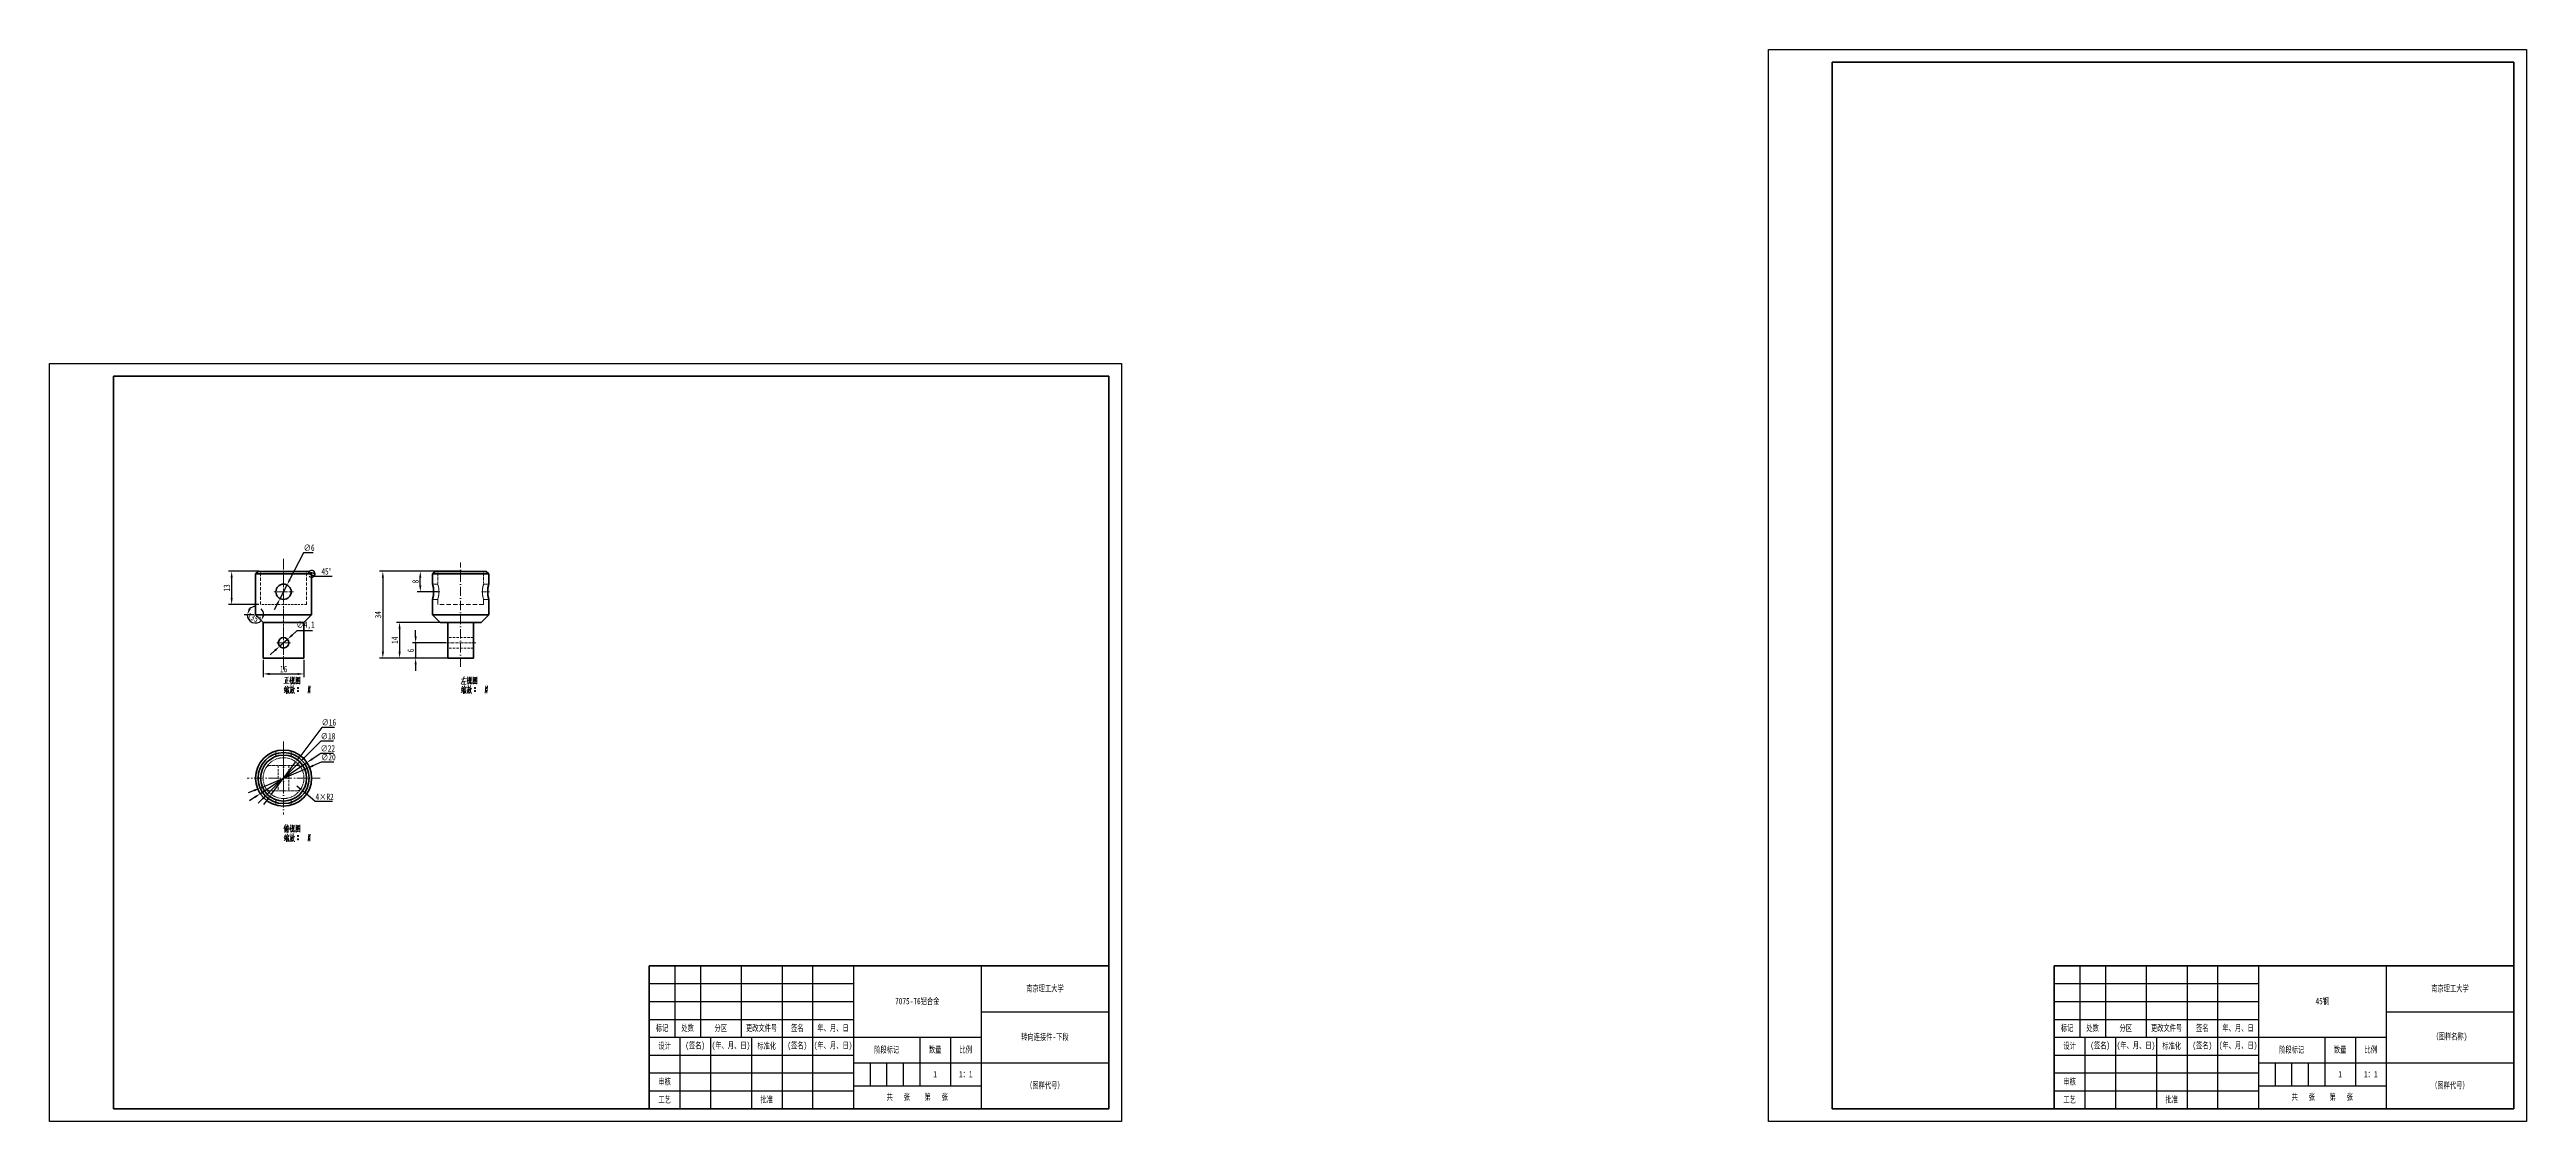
# Model space of a CAD drawing. Header units: millimetres. Extents: x 1050 to 2021, y 766 to 1186.
import ezdxf

# ---------------------------------------------------------------- set-up
doc = ezdxf.new("R2010")
doc.units = ezdxf.units.MM
doc.header["$LTSCALE"] = 0.3
for name, pattern in [('CENTER', [50.8, 31.75, -6.35, 6.35, -6.35]), ('DASHDOT', [18.5, 12, -3, 0.5, -3]), ('DASHED', [19.05, 12.7, -6.35])]:
    doc.linetypes.add(name, pattern=pattern)
for name, color, linetype, lineweight in [('尺寸线', 3, 'Continuous', 25), ('粗实线', 7, 'Continuous', 50), ('细实线', 7, 'Continuous', 25), ('细文本', 7, 'Continuous', 25), ('细点画线', 1, 'CENTER', 25), ('虚线', 2, 'DASHED', 25)]:
    doc.layers.add(name, color=color, linetype=linetype, lineweight=lineweight)
doc.styles.add('NUT Standard', font='simfang.ttf', dxfattribs={"width": 0.7, "height": 2.5})
doc.dimstyles.new('NUT Standard', dxfattribs={"dimtxt": 2.5, "dimasz": 2.5, "dimexe": 1.25, "dimexo": 0.625, "dimtad": 1, "dimtoh": 1, "dimtxsty": 'NUT Standard', "dimcen": 2.5, "dimadec": 0, "dimazin": 0, "dimtfac": 1, "dimtmove": 0, "dimatfit": 3, "dimfxl": 1, "dimarcsym": 0})

# ---------------------------------------------------------------- blocks, each defined once
blk = doc.blocks.new('*D6')
at = {"layer": 'Defpoints', "color": 0, "transparency": 16777216}
for p in [(1150.89, 906.24), (1132.58, 894.05)]:
    blk.add_point(p, dxfattribs=at)
at = {"layer": '尺寸线', "color": 0, "lineweight": -2, "transparency": 16777216}
for p, q in [((1132.58, 894.05), (1150.89, 906.24)), ((1156.29, 909.84), (1152.97, 907.63)), ((1161.24, 909.84), (1156.29, 909.84)), ((1130.5, 892.66), (1128.42, 891.28))]:
    blk.add_line(p, q, dxfattribs=at)
at = {"layer": '尺寸线', "color": 0, "transparency": 16777216}
for points in [[(1152.74, 907.97), (1153.2, 907.28), (1150.89, 906.24)], [(1130.27, 893.01), (1130.73, 892.31), (1132.58, 894.05)]]:
    blk.add_solid(points, dxfattribs=at)
at = {"layer": '尺寸线', "color": 0, "transparency": 16777216, "insert": (1159.08, 911.8), "char_height": 2.5, "attachment_point": 5, "style": 'NUT Standard'}
blk.add_mtext('∅22', dxfattribs=at)
blk = doc.blocks.new('*D7')
at = {"layer": 'Defpoints', "color": 0, "transparency": 16777216}
for p in [(1150.95, 904.03), (1132.52, 896.26)]:
    blk.add_point(p, dxfattribs=at)
at = {"layer": '尺寸线', "color": 0, "lineweight": -2, "transparency": 16777216}
for p, q in [((1132.52, 896.26), (1150.95, 904.03)), ((1156.5, 906.36), (1153.25, 905)), ((1161.48, 906.36), (1156.5, 906.36)), ((1130.21, 895.29), (1127.91, 894.32))]:
    blk.add_line(p, q, dxfattribs=at)
at = {"layer": '尺寸线', "color": 0, "transparency": 16777216}
for points in [[(1153.09, 905.38), (1153.42, 904.61), (1150.95, 904.03)], [(1130.05, 895.68), (1130.38, 894.91), (1132.52, 896.26)]]:
    blk.add_solid(points, dxfattribs=at)
at = {"layer": '尺寸线', "color": 0, "transparency": 16777216, "insert": (1159.3, 908.32), "char_height": 2.5, "attachment_point": 5, "style": 'NUT Standard'}
blk.add_mtext('∅20', dxfattribs=at)
blk = doc.blocks.new('*D8')
at = {"layer": 'Defpoints', "color": 0, "transparency": 16777216}
for p in [(1151.44, 980.52), (1151.73, 981.17), (1141.73, 980.17), (1152.73, 980.17), (1152.73, 980.17)]:
    blk.add_point(p, dxfattribs=at)
at = {"layer": '尺寸线', "color": 0, "lineweight": -2, "transparency": 16777216}
blk.add_line((1153.68, 979.22), (1160.83, 979.22), dxfattribs=at)
for start, end in [(135.00044, 180), (315.00044, 135.00044), (317.10628, 94.21255), (220.78789, 357.89416)]:
    blk.add_arc((1152.73, 980.17), 1.34, start, end, dxfattribs=at)
at = {"layer": '尺寸线', "color": 0, "transparency": 16777216}
for points in [[(1153.91, 979.74), (1154.24, 980.5), (1151.78, 981.12)], [(1153.57, 978.87), (1153.87, 979.64), (1151.39, 980.17)]]:
    blk.add_solid(points, dxfattribs=at)
at = {"layer": '尺寸线', "color": 0, "transparency": 16777216, "insert": (1158.51, 981.11), "char_height": 2.5, "attachment_point": 5, "style": 'NUT Standard'}
blk.add_mtext('45°', dxfattribs=at)
blk = doc.blocks.new('*D9')
at = {"layer": 'Defpoints', "color": 0, "transparency": 16777216}
for p in [(1148.14, 906.47), (1135.33, 893.82)]:
    blk.add_point(p, dxfattribs=at)
at = {"layer": '尺寸线', "color": 0, "lineweight": -2, "transparency": 16777216}
for p, q in [((1156.35, 914.59), (1149.91, 908.23)), ((1161.32, 914.59), (1156.35, 914.59)), ((1135.33, 893.82), (1148.14, 906.47)), ((1133.55, 892.06), (1131.78, 890.3))]:
    blk.add_line(p, q, dxfattribs=at)
at = {"layer": '尺寸线', "color": 0, "transparency": 16777216}
for points in [[(1149.62, 908.52), (1150.21, 907.93), (1148.14, 906.47)], [(1133.26, 892.36), (1133.85, 891.77), (1135.33, 893.82)]]:
    blk.add_solid(points, dxfattribs=at)
at = {"layer": '尺寸线', "color": 0, "transparency": 16777216, "insert": (1159.15, 916.55), "char_height": 2.5, "attachment_point": 5, "style": 'NUT Standard'}
blk.add_mtext('∅18', dxfattribs=at)
blk = doc.blocks.new('*D10')
at = {"layer": 'Defpoints', "color": 0, "transparency": 16777216}
for p in [(1132.73, 981.17), (1121.4, 968.17), (1132.73, 968.17)]:
    blk.add_point(p, dxfattribs=at)
at = {"layer": '尺寸线', "color": 0, "lineweight": -2, "transparency": 16777216}
for p, q in [((1132.11, 981.17), (1120.15, 981.17)), ((1121.4, 978.67), (1121.4, 970.67)), ((1132.11, 968.17), (1120.15, 968.17))]:
    blk.add_line(p, q, dxfattribs=at)
at = {"layer": '尺寸线', "color": 0, "transparency": 16777216}
for points in [[(1120.99, 978.67), (1121.82, 978.67), (1121.4, 981.17)], [(1120.99, 970.67), (1121.82, 970.67), (1121.4, 968.17)]]:
    blk.add_solid(points, dxfattribs=at)
at = {"layer": '尺寸线', "color": 0, "transparency": 16777216, "insert": (1119.51, 974.67), "char_height": 2.5, "attachment_point": 5, "rotation": 90, "style": 'NUT Standard'}
blk.add_mtext('13', dxfattribs=at)
blk = doc.blocks.new('*D11')
at = {"layer": 'Defpoints', "color": 0, "transparency": 16777216}
for p in [(1146.55, 906.54), (1136.92, 893.75)]:
    blk.add_point(p, dxfattribs=at)
at = {"layer": '尺寸线', "color": 0, "lineweight": -2, "transparency": 16777216}
for p, q in [((1156.7, 920.02), (1148.05, 908.53)), ((1161.68, 920.02), (1156.7, 920.02)), ((1136.92, 893.75), (1146.55, 906.54)), ((1135.42, 891.76), (1133.91, 889.76))]:
    blk.add_line(p, q, dxfattribs=at)
at = {"layer": '尺寸线', "color": 0, "transparency": 16777216}
for points in [[(1147.72, 908.78), (1148.38, 908.28), (1146.55, 906.54)], [(1135.09, 892.01), (1135.75, 891.51), (1136.92, 893.75)]]:
    blk.add_solid(points, dxfattribs=at)
at = {"layer": '尺寸线', "color": 0, "transparency": 16777216, "insert": (1159.5, 921.98), "char_height": 2.5, "attachment_point": 5, "style": 'NUT Standard'}
blk.add_mtext('∅16', dxfattribs=at)
blk = doc.blocks.new('*D12')
at = {"layer": 'Defpoints', "color": 0, "transparency": 16777216}
for p in [(1211.13, 981.17), (1180.64, 947.17), (1211.13, 947.17)]:
    blk.add_point(p, dxfattribs=at)
at = {"layer": '尺寸线', "color": 0, "lineweight": -2, "transparency": 16777216}
for p, q in [((1210.51, 981.17), (1179.39, 981.17)), ((1180.64, 978.67), (1180.64, 949.67)), ((1210.51, 947.17), (1179.39, 947.17))]:
    blk.add_line(p, q, dxfattribs=at)
at = {"layer": '尺寸线', "color": 0, "transparency": 16777216}
for points in [[(1180.22, 978.67), (1181.06, 978.67), (1180.64, 981.17)], [(1180.22, 949.67), (1181.06, 949.67), (1180.64, 947.17)]]:
    blk.add_solid(points, dxfattribs=at)
at = {"layer": '尺寸线', "color": 0, "transparency": 16777216, "insert": (1178.75, 964.17), "char_height": 2.5, "attachment_point": 5, "rotation": 90, "style": 'NUT Standard'}
blk.add_mtext('34', dxfattribs=at)
blk = doc.blocks.new('*D13')
at = {"layer": 'Defpoints', "color": 0, "transparency": 16777216}
for p in [(1140.21, 951.8), (1143.26, 954.54)]:
    blk.add_point(p, dxfattribs=at)
at = {"layer": '尺寸线', "color": 0, "lineweight": -2, "transparency": 16777216}
for p, q in [((1140.21, 951.8), (1143.26, 954.54)), ((1146.98, 957.88), (1145.12, 956.21)), ((1153.11, 957.88), (1146.98, 957.88)), ((1138.35, 950.13), (1136.49, 948.45))]:
    blk.add_line(p, q, dxfattribs=at)
at = {"layer": '尺寸线', "color": 0, "transparency": 16777216}
for points in [[(1138.07, 950.44), (1138.63, 949.82), (1140.21, 951.8)], [(1144.84, 956.52), (1145.4, 955.9), (1143.26, 954.54)]]:
    blk.add_solid(points, dxfattribs=at)
at = {"layer": '尺寸线', "color": 0, "transparency": 16777216, "insert": (1150.36, 959.97), "char_height": 2.5, "attachment_point": 5, "style": 'NUT Standard'}
blk.add_mtext('∅4,1', dxfattribs=at)
blk = doc.blocks.new('*D14')
at = {"layer": 'Defpoints', "color": 0, "transparency": 16777216}
for p in [(1143.11, 975.84), (1140.36, 970.5)]:
    blk.add_point(p, dxfattribs=at)
at = {"layer": '尺寸线', "color": 0, "lineweight": -2, "transparency": 16777216}
for p, q in [((1149.6, 988.43), (1144.25, 978.06)), ((1153.3, 988.43), (1149.6, 988.43)), ((1140.36, 970.5), (1143.11, 975.84)), ((1139.21, 968.28), (1138.07, 966.06))]:
    blk.add_line(p, q, dxfattribs=at)
at = {"layer": '尺寸线', "color": 0, "transparency": 16777216}
for points in [[(1143.88, 978.25), (1144.62, 977.87), (1143.11, 975.84)], [(1138.84, 968.47), (1139.59, 968.09), (1140.36, 970.5)]]:
    blk.add_solid(points, dxfattribs=at)
at = {"layer": '尺寸线', "color": 0, "transparency": 16777216, "insert": (1151.76, 990.39), "char_height": 2.5, "attachment_point": 5, "style": 'NUT Standard'}
blk.add_mtext('∅6', dxfattribs=at)
blk = doc.blocks.new('*D15')
at = {"layer": 'Defpoints', "color": 0, "transparency": 16777216}
for p in [(1128.45, 961.88), (1130.73, 964.17), (1130.73, 964.17), (1133.73, 961.17), (1141.73, 964.17)]:
    blk.add_point(p, dxfattribs=at)
at = {"layer": '尺寸线', "color": 0, "lineweight": -2, "transparency": 16777216}
blk.add_line((1130.11, 964.17), (1126.25, 964.17), dxfattribs=at)
for start, end in [(180, 315), (89.1458, 134.5729), (0.4271, 45.8542)]:
    blk.add_arc((1130.73, 964.17), 3.24, start, end, dxfattribs=at)
at = {"layer": '尺寸线', "color": 0, "transparency": 16777216}
for points in [[(1128.85, 966.31), (1128.08, 966.64), (1127.5, 964.17)], [(1134.36, 964.04), (1133.59, 964.35), (1133.02, 961.88)]]:
    blk.add_solid(points, dxfattribs=at)
at = {"layer": '尺寸线', "color": 0, "transparency": 16777216, "insert": (1130.22, 962.92), "char_height": 2.5, "attachment_point": 5, "rotation": 337.5, "style": 'NUT Standard'}
blk.add_mtext('135°', dxfattribs=at)
blk = doc.blocks.new('*D16')
at = {"layer": 'Defpoints', "color": 0, "transparency": 16777216}
for p in [(1206.13, 961.17), (1187.19, 947.17), (1206.13, 947.17)]:
    blk.add_point(p, dxfattribs=at)
at = {"layer": '尺寸线', "color": 0, "lineweight": -2, "transparency": 16777216}
for p, q in [((1205.51, 961.17), (1185.94, 961.17)), ((1187.19, 958.67), (1187.19, 949.67)), ((1205.51, 947.17), (1185.94, 947.17))]:
    blk.add_line(p, q, dxfattribs=at)
at = {"layer": '尺寸线', "color": 0, "transparency": 16777216}
for points in [[(1186.77, 958.67), (1187.61, 958.67), (1187.19, 961.17)], [(1186.77, 949.67), (1187.61, 949.67), (1187.19, 947.17)]]:
    blk.add_solid(points, dxfattribs=at)
at = {"layer": '尺寸线', "color": 0, "transparency": 16777216, "insert": (1185.31, 954.17), "char_height": 2.5, "attachment_point": 5, "rotation": 90, "style": 'NUT Standard'}
blk.add_mtext('14', dxfattribs=at)
blk = doc.blocks.new('*D18')
at = {"layer": 'Defpoints', "color": 0, "transparency": 16777216}
for p in [(1195.31, 981.17), (1202.65, 981.17), (1202.65, 973.17)]:
    blk.add_point(p, dxfattribs=at)
at = {"layer": '尺寸线', "color": 0, "lineweight": -2, "transparency": 16777216}
for p, q in [((1202.02, 981.17), (1194.06, 981.17)), ((1202.02, 973.17), (1194.06, 973.17)), ((1195.31, 975.67), (1195.31, 978.67))]:
    blk.add_line(p, q, dxfattribs=at)
at = {"layer": '尺寸线', "color": 0, "transparency": 16777216}
for points in [[(1194.9, 978.67), (1195.73, 978.67), (1195.31, 981.17)], [(1194.9, 975.67), (1195.73, 975.67), (1195.31, 973.17)]]:
    blk.add_solid(points, dxfattribs=at)
at = {"layer": '尺寸线', "color": 0, "transparency": 16777216, "insert": (1193.42, 977.17), "char_height": 2.5, "attachment_point": 5, "rotation": 90, "style": 'NUT Standard'}
blk.add_mtext('8', dxfattribs=at)
blk = doc.blocks.new('*D19')
at = {"layer": 'Defpoints', "color": 0, "transparency": 16777216}
for p in [(1206.13, 953.17), (1193.48, 947.17), (1206.13, 947.17)]:
    blk.add_point(p, dxfattribs=at)
at = {"layer": '尺寸线', "color": 0, "lineweight": -2, "transparency": 16777216}
for p, q in [((1205.51, 953.17), (1192.23, 953.17)), ((1193.48, 955.67), (1193.48, 958.17)), ((1193.48, 953.17), (1193.48, 947.17)), ((1205.51, 947.17), (1192.23, 947.17)), ((1193.48, 944.67), (1193.48, 942.17))]:
    blk.add_line(p, q, dxfattribs=at)
at = {"layer": '尺寸线', "color": 0, "transparency": 16777216}
for points in [[(1193.07, 955.67), (1193.9, 955.67), (1193.48, 953.17)], [(1193.07, 944.67), (1193.9, 944.67), (1193.48, 947.17)]]:
    blk.add_solid(points, dxfattribs=at)
at = {"layer": '尺寸线', "color": 0, "transparency": 16777216, "insert": (1191.59, 950.17), "char_height": 2.5, "attachment_point": 5, "rotation": 90, "style": 'NUT Standard'}
blk.add_mtext('6', dxfattribs=at)
blk = doc.blocks.new('*D20')
at = {"layer": 'Defpoints', "color": 0, "transparency": 16777216}
for p in [(1146.93, 897.14), (1148.45, 895.84)]:
    blk.add_point(p, dxfattribs=at)
at = {"layer": '尺寸线', "color": 0, "lineweight": -2, "transparency": 16777216}
for p, q in [((1146.93, 897.14), (1148.45, 895.84)), ((1154.13, 890.95), (1150.34, 894.21)), ((1160.91, 890.95), (1154.13, 890.95))]:
    blk.add_line(p, q, dxfattribs=at)
at = {"layer": '尺寸线', "color": 0, "transparency": 16777216}
blk.add_solid([(1150.61, 894.53), (1150.07, 893.89), (1148.45, 895.84)], dxfattribs=at)
at = {"layer": '尺寸线', "color": 0, "transparency": 16777216, "insert": (1157.83, 892.82), "char_height": 2.5, "attachment_point": 5, "style": 'NUT Standard'}
blk.add_mtext('4×R2', dxfattribs=at)
blk = doc.blocks.new('*D21')
at = {"layer": 'Defpoints', "color": 0, "transparency": 16777216}
for p in [(1133.73, 947.17), (1149.73, 947.17), (1149.73, 940.97)]:
    blk.add_point(p, dxfattribs=at)
at = {"layer": '尺寸线', "color": 0, "lineweight": -2, "transparency": 16777216}
for p, q in [((1133.73, 946.54), (1133.73, 939.72)), ((1149.73, 946.54), (1149.73, 939.72)), ((1136.23, 940.97), (1147.23, 940.97))]:
    blk.add_line(p, q, dxfattribs=at)
at = {"layer": '尺寸线', "color": 0, "transparency": 16777216}
for points in [[(1136.23, 941.39), (1136.23, 940.55), (1133.73, 940.97)], [(1147.23, 941.39), (1147.23, 940.55), (1149.73, 940.97)]]:
    blk.add_solid(points, dxfattribs=at)
at = {"layer": '尺寸线', "color": 0, "transparency": 16777216, "insert": (1141.73, 942.86), "char_height": 2.5, "attachment_point": 5, "style": 'NUT Standard'}
blk.add_mtext('16', dxfattribs=at)

msp = doc.modelspace()

# ---------------------------------------------------------------- linework, layer by layer
for p, q in [((1723.555, 765.619), (1723.555, 1185.619)), ((1723.555, 1185.619), (2020.555, 1185.619)), ((2020.555, 1185.619), (2020.555, 765.619)), ((1050.042, 1062.619), (1470.042, 1062.619)), ((1050.042, 765.619), (1050.042, 1062.619)), ((1470.042, 1062.619), (1470.042, 765.619)), ((2015.555, 854.619), (2015.555, 770.619)), ((1470.042, 765.619), (1050.042, 765.619)), ((2020.555, 765.619), (1723.555, 765.619))]:
    msp.add_line(p, q)
at = {"color": 7, "lineweight": 35}
for p, q in [((1131.734, 981.169), (1130.734, 980.169)), ((1141.734, 981.169), (1131.734, 981.169)), ((1151.734, 981.169), (1141.734, 981.169)), ((1151.734, 981.169), (1152.734, 980.169)), ((1200.131, 980.169), (1201.131, 981.169)), ((1221.131, 981.169), (1201.131, 981.169)), ((1222.131, 980.169), (1221.131, 981.169)), ((1141.734, 980.169), (1130.734, 980.169)), ((1130.734, 964.169), (1130.734, 980.169)), ((1152.734, 980.169), (1141.734, 980.169)), ((1152.734, 964.169), (1152.734, 980.169)), ((1200.131, 976.169), (1200.131, 980.169)), ((1222.131, 980.169), (1200.131, 980.169)), ((1222.131, 976.169), (1222.131, 980.169)), ((1141.734, 964.169), (1130.734, 964.169)), ((1133.734, 961.169), (1130.734, 964.169)), ((1133.734, 961.169), (1134.806, 961.169)), ((1133.734, 961.169), (1133.734, 947.169)), ((1141.734, 961.169), (1134.806, 961.169)), ((1152.734, 964.169), (1141.734, 964.169)), ((1148.662, 961.169), (1141.734, 961.169)), ((1148.662, 961.169), (1149.734, 961.169)), ((1149.734, 961.169), (1152.734, 964.169)), ((1149.734, 961.169), (1149.734, 947.169)), ((1200.131, 964.169), (1200.131, 970.169)), ((1203.131, 961.169), (1200.131, 964.169)), ((1222.131, 964.169), (1200.131, 964.169)), ((1207.131, 961.169), (1203.131, 961.169)), ((1206.131, 947.169), (1206.131, 961.169)), ((1207.131, 961.169), (1215.131, 961.169)), ((1219.131, 961.169), (1215.131, 961.169)), ((1216.131, 961.169), (1216.131, 947.169)), ((1219.131, 961.169), (1222.131, 964.169)), ((1222.131, 964.169), (1222.131, 970.169)), ((1133.734, 947.169), (1134.806, 947.169)), ((1134.806, 947.169), (1136.538, 947.169)), ((1136.538, 947.169), (1146.93, 947.169)), ((1146.93, 947.169), (1148.662, 947.169)), ((1148.662, 947.169), (1149.734, 947.169)), ((1206.131, 947.169), (1207.131, 947.169)), ((1207.131, 947.169), (1215.131, 947.169)), ((1215.131, 947.169), (1216.131, 947.169))]:
    msp.add_line(p, q, dxfattribs=at)
at = {"color": 7, "linetype": 'DASHED', "lineweight": 13, "ltscale": 0.275}
for p, q in [((1141.734, 980.169), (1130.734, 980.169)), ((1152.734, 980.169), (1141.734, 980.169)), ((1141.734, 964.169), (1130.734, 964.169)), ((1152.734, 964.169), (1141.734, 964.169))]:
    msp.add_line(p, q, dxfattribs=at)
at = {"color": 7, "linetype": 'DASHED', "lineweight": 13}
for p, q in [((1222.131, 980.169), (1200.131, 980.169)), ((1222.131, 964.169), (1200.131, 964.169))]:
    msp.add_line(p, q, dxfattribs=at)
at = {"color": 7, "linetype": 'DASHED', "lineweight": 13, "ltscale": 0.026795}
for p, q in [((1133.734, 961.169), (1134.806, 961.169)), ((1148.662, 961.169), (1149.734, 961.169))]:
    msp.add_line(p, q, dxfattribs=at)
at = {"color": 7, "linetype": 'DASHED', "lineweight": 13, "ltscale": 0.2}
msp.add_line((1207.131, 961.169), (1215.131, 961.169), dxfattribs=at)
at = {"color": 7, "lineweight": 35}
for points in [[(1200.548, 973.169), (1200.509, 974.074), (1200.445, 974.646), (1200.269, 975.612), (1200.131, 976.169)], [(1200.548, 973.169), (1200.509, 972.265), (1200.445, 971.693), (1200.269, 970.726), (1200.131, 970.169)], [(1222.131, 976.169), (1221.989, 975.601), (1221.815, 974.637), (1221.752, 974.069), (1221.714, 973.169)], [(1221.714, 973.169), (1221.752, 974.074), (1221.816, 974.646), (1221.992, 975.612), (1222.131, 976.169)], [(1222.131, 970.169), (1221.989, 970.737), (1221.815, 971.701), (1221.752, 972.27), (1221.714, 973.169)], [(1221.714, 973.169), (1221.752, 972.264), (1221.816, 971.693), (1221.992, 970.726), (1222.131, 970.169)]]:
    msp.add_lwpolyline(points, dxfattribs=at)
at = {"color": 7, "linetype": 'DASHED', "lineweight": 13}
for points in [[(1200.548, 973.169), (1200.509, 974.074), (1200.445, 974.646), (1200.269, 975.612), (1200.131, 976.169)], [(1200.131, 970.169), (1200.272, 970.737), (1200.446, 971.701), (1200.509, 972.27), (1200.548, 973.169)]]:
    msp.add_lwpolyline(points, dxfattribs=at)
at = {"color": 7, "lineweight": 13}
for points in [[(1141.909, 937.194), (1143.869, 937.299)], [(1141.944, 933.694), (1142.644, 934.079)], [(1142.399, 935.129), (1141.979, 934.989)], [(1142.469, 936.144), (1142.014, 935.059)], [(1142.049, 934.359), (1142.574, 934.534)], [(1142.539, 935.374), (1142.084, 934.359)], [(1142.189, 939.609), (1143.694, 939.679)], [(1142.469, 938.804), (1142.469, 937.229)], [(1142.854, 934.849), (1142.539, 934.359)], [(1142.784, 935.829), (1142.679, 935.269)], [(1142.784, 935.689), (1143.834, 935.829)], [(1143.029, 935.409), (1142.854, 934.849)], [(1142.889, 934.919), (1142.889, 933.204)], [(1142.959, 939.609), (1142.959, 938.454), (1142.959, 937.264)], [(1142.959, 938.489), (1143.589, 938.559)], [(1143.099, 935.129), (1143.799, 935.234)], [(1143.169, 936.319), (1143.344, 935.934)], [(1143.169, 934.709), (1143.204, 933.309)], [(1143.169, 934.604), (1143.694, 934.674)], [(1143.204, 934.044), (1143.589, 934.114)], [(1143.659, 933.554), (1143.239, 933.484)], [(1143.414, 935.164), (1143.344, 934.604)], [(1143.729, 934.779), (1143.659, 933.379)], [(1143.869, 935.934), (1143.729, 935.479)], [(1144.779, 939.224), (1144.604, 938.734), (1144.114, 937.999)], [(1144.639, 935.549), (1144.534, 934.639), (1144.429, 934.219), (1144.114, 933.344)], [(1144.149, 939.014), (1144.709, 939.084)], [(1144.149, 935.479), (1145.199, 935.619)], [(1144.429, 939.889), (1144.709, 939.469)], [(1144.954, 935.059), (1144.849, 934.219), (1144.709, 933.379), (1144.499, 933.659)], [(1144.569, 934.884), (1144.954, 934.954)], [(1144.604, 938.734), (1144.604, 936.949)], [(1144.604, 938.559), (1144.919, 938.244)], [(1144.639, 936.389), (1144.744, 935.829)], [(1144.709, 936.949), (1144.989, 937.229)], [(1145.339, 933.799), (1144.954, 933.274)], [(1144.989, 937.229), (1145.234, 937.579)], [(1145.339, 935.059), (1145.164, 934.499)], [(1145.199, 939.854), (1145.199, 938.174)], [(1145.864, 939.679), (1145.199, 939.609)], [(1145.409, 938.209), (1145.234, 937.579)], [(1145.269, 934.814), (1145.829, 933.379)], [(1145.479, 935.689), (1145.339, 935.059)], [(1145.619, 934.429), (1145.339, 933.799)], [(1145.514, 939.259), (1145.409, 938.209)], [(1145.409, 935.304), (1146.109, 935.444)], [(1145.549, 936.424), (1145.479, 935.689)], [(1145.549, 937.229), (1145.549, 938.314)], [(1145.689, 937.124), (1145.549, 937.229)], [(1145.829, 935.374), (1145.619, 934.429)], [(1146.109, 937.124), (1145.689, 937.124)], [(1145.794, 938.104), (1145.864, 939.784)], [(1145.829, 933.379), (1146.144, 933.379)], [(1146.109, 937.754), (1146.109, 937.124)], [(1146.634, 939.889), (1146.634, 938.419), (1146.634, 936.914)], [(1146.634, 939.854), (1146.634, 938.454), (1146.634, 937.054)], [(1148.104, 939.714), (1146.634, 939.574)], [(1146.634, 937.159), (1147.999, 937.264)], [(1146.704, 937.964), (1147.194, 938.384)], [(1147.404, 939.434), (1146.844, 938.629)], [(1147.159, 938.874), (1147.859, 938.139)], [(1147.159, 937.789), (1147.509, 937.404)], [(1147.159, 935.514), (1147.544, 935.514)], [(1147.159, 934.254), (1147.544, 934.254)], [(1147.194, 939.084), (1147.649, 939.154)], [(1147.194, 938.384), (1147.404, 938.664)], [(1147.194, 935.619), (1147.509, 935.619)], [(1147.194, 935.374), (1147.509, 935.374)], [(1147.194, 934.359), (1147.509, 934.359)], [(1147.194, 934.114), (1147.509, 934.114)], [(1147.264, 938.174), (1147.509, 937.894)], [(1147.404, 938.664), (1147.754, 939.294)], [(1147.859, 938.139), (1148.034, 938.174)], [(1148.069, 936.984), (1148.069, 937.089), (1147.999, 937.264)], [(1148.069, 937.089), (1148.069, 938.454), (1148.104, 939.854)], [(1151.604, 936.249), (1151.499, 934.849), (1151.394, 933.449)], [(1151.604, 935.514), (1151.989, 935.514)], [(1151.604, 934.254), (1151.989, 934.254)], [(1151.639, 935.619), (1151.954, 935.619)], [(1151.639, 935.374), (1151.954, 935.374)], [(1151.639, 934.359), (1151.954, 934.359)], [(1151.639, 934.114), (1151.954, 934.114)], [(1152.199, 936.249), (1152.094, 934.849), (1151.989, 933.449)], [(1211.831, 937.999), (1211.271, 937.124)], [(1211.341, 933.694), (1212.041, 934.079)], [(1211.796, 935.129), (1211.376, 934.989)], [(1211.866, 936.144), (1211.411, 935.059)], [(1211.446, 934.359), (1211.971, 934.534)], [(1211.481, 938.979), (1213.301, 939.119)], [(1211.936, 935.374), (1211.481, 934.359)], [(1211.586, 936.879), (1213.301, 936.984)], [(1212.286, 939.049), (1211.831, 937.999)], [(1212.251, 934.849), (1211.936, 934.359)], [(1211.971, 938.069), (1213.056, 938.174)], [(1212.181, 935.829), (1212.076, 935.269)], [(1212.181, 935.689), (1213.231, 935.829)], [(1212.426, 935.409), (1212.251, 934.849)], [(1212.496, 939.994), (1212.286, 939.049)], [(1212.286, 934.919), (1212.286, 933.204)], [(1212.496, 938.104), (1212.461, 936.914)], [(1212.496, 935.129), (1213.196, 935.234)], [(1212.566, 936.319), (1212.741, 935.934)], [(1212.566, 934.709), (1212.601, 933.309)], [(1212.566, 934.604), (1213.091, 934.674)], [(1212.601, 934.044), (1212.986, 934.114)], [(1213.056, 933.554), (1212.636, 933.484)], [(1212.811, 935.164), (1212.741, 934.604)], [(1213.126, 934.779), (1213.056, 933.379)], [(1213.266, 935.934), (1213.126, 935.479)], [(1214.176, 939.224), (1214.001, 938.734), (1213.511, 937.999)], [(1214.036, 935.549), (1213.931, 934.639), (1213.826, 934.219), (1213.511, 933.344)], [(1213.546, 939.014), (1214.106, 939.084)], [(1213.546, 935.479), (1214.596, 935.619)], [(1213.826, 939.889), (1214.106, 939.469)], [(1214.351, 935.059), (1214.246, 934.219), (1214.106, 933.379), (1213.896, 933.659)], [(1213.966, 934.884), (1214.351, 934.954)], [(1214.001, 938.734), (1214.001, 936.949)], [(1214.001, 938.559), (1214.316, 938.244)], [(1214.036, 936.389), (1214.141, 935.829)], [(1214.106, 936.949), (1214.386, 937.229)], [(1214.736, 933.799), (1214.351, 933.274)], [(1214.386, 937.229), (1214.631, 937.579)], [(1214.736, 935.059), (1214.561, 934.499)], [(1214.596, 939.854), (1214.596, 938.174)], [(1215.261, 939.679), (1214.596, 939.609)], [(1214.806, 938.209), (1214.631, 937.579)], [(1214.666, 934.814), (1215.226, 933.379)], [(1214.876, 935.689), (1214.736, 935.059)], [(1215.016, 934.429), (1214.736, 933.799)], [(1214.911, 939.259), (1214.806, 938.209)], [(1214.806, 935.304), (1215.506, 935.444)], [(1214.946, 936.424), (1214.876, 935.689)], [(1214.946, 937.229), (1214.946, 938.314)], [(1215.086, 937.124), (1214.946, 937.229)], [(1215.226, 935.374), (1215.016, 934.429)], [(1215.506, 937.124), (1215.086, 937.124)], [(1215.191, 938.104), (1215.261, 939.784)], [(1215.226, 933.379), (1215.541, 933.379)], [(1215.506, 937.754), (1215.506, 937.124)], [(1216.031, 939.889), (1216.031, 938.419), (1216.031, 936.914)], [(1216.031, 939.854), (1216.031, 938.454), (1216.031, 937.054)], [(1217.501, 939.714), (1216.031, 939.574)], [(1216.031, 937.159), (1217.396, 937.264)], [(1216.101, 937.964), (1216.591, 938.384)], [(1216.801, 939.434), (1216.241, 938.629)], [(1216.556, 938.874), (1217.256, 938.139)], [(1216.556, 937.789), (1216.906, 937.404)], [(1216.556, 935.514), (1216.941, 935.514)], [(1216.556, 934.254), (1216.941, 934.254)], [(1216.591, 939.084), (1217.046, 939.154)], [(1216.591, 938.384), (1216.801, 938.664)], [(1216.591, 935.619), (1216.906, 935.619)], [(1216.591, 935.374), (1216.906, 935.374)], [(1216.591, 934.359), (1216.906, 934.359)], [(1216.591, 934.114), (1216.906, 934.114)], [(1216.661, 938.174), (1216.906, 937.894)], [(1216.801, 938.664), (1217.151, 939.294)], [(1217.256, 938.139), (1217.431, 938.174)], [(1217.466, 936.984), (1217.466, 937.089), (1217.396, 937.264)], [(1217.466, 937.089), (1217.466, 938.454), (1217.501, 939.854)], [(1221.001, 936.249), (1220.896, 934.849), (1220.791, 933.449)], [(1221.001, 935.514), (1221.386, 935.514)], [(1221.001, 934.254), (1221.386, 934.254)], [(1221.036, 935.619), (1221.351, 935.619)], [(1221.036, 935.374), (1221.351, 935.374)], [(1221.036, 934.359), (1221.351, 934.359)], [(1221.036, 934.114), (1221.351, 934.114)], [(1221.596, 936.249), (1221.491, 934.849), (1221.386, 933.449)], [(1142.539, 881.969), (1141.839, 880.359)], [(1141.944, 875.669), (1142.644, 876.054)], [(1142.399, 877.104), (1141.979, 876.964)], [(1142.469, 878.119), (1142.014, 877.034)], [(1142.049, 876.334), (1142.574, 876.509)], [(1142.539, 877.349), (1142.084, 876.334)], [(1142.294, 881.304), (1142.294, 880.079), (1142.294, 878.819)], [(1142.574, 879.554), (1142.399, 878.924)], [(1142.854, 876.824), (1142.539, 876.334)], [(1142.679, 880.184), (1142.574, 879.554)], [(1142.714, 881.479), (1142.679, 880.184)], [(1142.784, 877.804), (1142.679, 877.244)], [(1142.714, 881.234), (1143.834, 881.409)], [(1142.994, 880.604), (1142.749, 880.149)], [(1142.784, 877.664), (1143.834, 877.804)], [(1143.029, 877.384), (1142.854, 876.824)], [(1142.889, 876.894), (1142.889, 875.179)], [(1143.099, 881.129), (1142.994, 880.604)], [(1142.994, 880.604), (1142.994, 878.854)], [(1143.099, 881.934), (1143.309, 881.444)], [(1143.099, 880.429), (1143.904, 880.569)], [(1143.099, 877.104), (1143.799, 877.209)], [(1143.169, 880.184), (1143.309, 879.764)], [(1143.169, 878.294), (1143.344, 877.909)], [(1143.169, 876.684), (1143.204, 875.284)], [(1143.169, 876.579), (1143.694, 876.649)], [(1143.204, 876.019), (1143.589, 876.089)], [(1143.659, 875.529), (1143.239, 875.459)], [(1143.554, 878.819), (1143.274, 879.274)], [(1143.414, 877.139), (1143.344, 876.579)], [(1143.554, 881.234), (1143.554, 880.044), (1143.554, 878.819)], [(1143.729, 876.754), (1143.659, 875.354)], [(1143.869, 877.909), (1143.729, 877.454)], [(1144.779, 881.199), (1144.604, 880.709), (1144.114, 879.974)], [(1144.639, 877.524), (1144.534, 876.614), (1144.429, 876.194), (1144.114, 875.319)], [(1144.149, 880.989), (1144.709, 881.059)], [(1144.149, 877.454), (1145.199, 877.594)], [(1144.429, 881.864), (1144.709, 881.444)], [(1144.954, 877.034), (1144.849, 876.194), (1144.709, 875.354), (1144.499, 875.634)], [(1144.569, 876.859), (1144.954, 876.929)], [(1144.604, 880.709), (1144.604, 878.924)], [(1144.604, 880.534), (1144.919, 880.219)], [(1144.639, 878.364), (1144.744, 877.804)], [(1144.709, 878.924), (1144.989, 879.204)], [(1145.339, 875.774), (1144.954, 875.249)], [(1144.989, 879.204), (1145.234, 879.554)], [(1145.339, 877.034), (1145.164, 876.474)], [(1145.199, 881.829), (1145.199, 880.149)], [(1145.864, 881.654), (1145.199, 881.584)], [(1145.409, 880.184), (1145.234, 879.554)], [(1145.269, 876.789), (1145.829, 875.354)], [(1145.479, 877.664), (1145.339, 877.034)], [(1145.619, 876.404), (1145.339, 875.774)], [(1145.514, 881.234), (1145.409, 880.184)], [(1145.409, 877.279), (1146.109, 877.419)], [(1145.549, 878.399), (1145.479, 877.664)], [(1145.549, 879.204), (1145.549, 880.289)], [(1145.689, 879.099), (1145.549, 879.204)], [(1145.829, 877.349), (1145.619, 876.404)], [(1146.109, 879.099), (1145.689, 879.099)], [(1145.794, 880.079), (1145.864, 881.759)], [(1145.829, 875.354), (1146.144, 875.354)], [(1146.109, 879.729), (1146.109, 879.099)], [(1146.634, 881.864), (1146.634, 880.394), (1146.634, 878.889)], [(1146.634, 881.829), (1146.634, 880.429), (1146.634, 879.029)], [(1148.104, 881.689), (1146.634, 881.549)], [(1146.634, 879.134), (1147.999, 879.239)], [(1146.704, 879.939), (1147.194, 880.359)], [(1147.404, 881.409), (1146.844, 880.604)], [(1147.159, 880.849), (1147.859, 880.114)], [(1147.159, 879.764), (1147.509, 879.379)], [(1147.159, 877.489), (1147.544, 877.489)], [(1147.159, 876.229), (1147.544, 876.229)], [(1147.194, 881.059), (1147.649, 881.129)], [(1147.194, 880.359), (1147.404, 880.639)], [(1147.194, 877.594), (1147.509, 877.594)], [(1147.194, 877.349), (1147.509, 877.349)], [(1147.194, 876.334), (1147.509, 876.334)], [(1147.194, 876.089), (1147.509, 876.089)], [(1147.264, 880.149), (1147.509, 879.869)], [(1147.404, 880.639), (1147.754, 881.269)], [(1147.859, 880.114), (1148.034, 880.149)], [(1148.069, 878.959), (1148.069, 879.064), (1147.999, 879.239)], [(1148.069, 879.064), (1148.069, 880.429), (1148.104, 881.829)], [(1151.604, 878.224), (1151.499, 876.824), (1151.394, 875.424)], [(1151.604, 877.489), (1151.989, 877.489)], [(1151.604, 876.229), (1151.989, 876.229)], [(1151.639, 877.594), (1151.954, 877.594)], [(1151.639, 877.349), (1151.954, 877.349)], [(1151.639, 876.334), (1151.954, 876.334)], [(1151.639, 876.089), (1151.954, 876.089)], [(1152.199, 878.224), (1152.094, 876.824), (1151.989, 875.424)]]:
    msp.add_lwpolyline(points, dxfattribs=at)
for points in [[(1147.264, 935.304), (1147.439, 935.304), (1147.544, 935.409), (1147.544, 935.584), (1147.439, 935.689), (1147.264, 935.689), (1147.159, 935.584), (1147.159, 935.409)], [(1147.264, 934.044), (1147.439, 934.044), (1147.544, 934.149), (1147.544, 934.324), (1147.439, 934.429), (1147.264, 934.429), (1147.159, 934.324), (1147.159, 934.149)], [(1151.709, 935.304), (1151.884, 935.304), (1151.989, 935.409), (1151.989, 935.584), (1151.884, 935.689), (1151.709, 935.689), (1151.604, 935.584), (1151.604, 935.409)], [(1151.709, 934.044), (1151.884, 934.044), (1151.989, 934.149), (1151.989, 934.324), (1151.884, 934.429), (1151.709, 934.429), (1151.604, 934.324), (1151.604, 934.149)], [(1216.661, 935.304), (1216.836, 935.304), (1216.941, 935.409), (1216.941, 935.584), (1216.836, 935.689), (1216.661, 935.689), (1216.556, 935.584), (1216.556, 935.409)], [(1216.661, 934.044), (1216.836, 934.044), (1216.941, 934.149), (1216.941, 934.324), (1216.836, 934.429), (1216.661, 934.429), (1216.556, 934.324), (1216.556, 934.149)], [(1221.106, 935.304), (1221.281, 935.304), (1221.386, 935.409), (1221.386, 935.584), (1221.281, 935.689), (1221.106, 935.689), (1221.001, 935.584), (1221.001, 935.409)], [(1221.106, 934.044), (1221.281, 934.044), (1221.386, 934.149), (1221.386, 934.324), (1221.281, 934.429), (1221.106, 934.429), (1221.001, 934.324), (1221.001, 934.149)], [(1147.264, 877.279), (1147.439, 877.279), (1147.544, 877.384), (1147.544, 877.559), (1147.439, 877.664), (1147.264, 877.664), (1147.159, 877.559), (1147.159, 877.384)], [(1147.264, 876.019), (1147.439, 876.019), (1147.544, 876.124), (1147.544, 876.299), (1147.439, 876.404), (1147.264, 876.404), (1147.159, 876.299), (1147.159, 876.124)], [(1151.709, 877.279), (1151.884, 877.279), (1151.989, 877.384), (1151.989, 877.559), (1151.884, 877.664), (1151.709, 877.664), (1151.604, 877.559), (1151.604, 877.384)], [(1151.709, 876.019), (1151.884, 876.019), (1151.989, 876.124), (1151.989, 876.299), (1151.884, 876.404), (1151.709, 876.404), (1151.604, 876.299), (1151.604, 876.124)]]:
    msp.add_lwpolyline(points, close=True, dxfattribs=at)
at = {"color": 7, "lineweight": 35}
for centre, radius in [((1141.734, 973.169), 3), ((1141.734, 953.169), 2.05), ((1141.734, 900.144), 11), ((1141.734, 900.144), 10), ((1141.734, 900.144), 9)]:
    msp.add_circle(centre, radius, dxfattribs=at)
at = {"layer": '粗实线'}
for p, q in [((1748.555, 770.619), (1748.555, 1180.619)), ((1748.555, 1180.619), (2015.555, 1180.619)), ((2015.555, 1180.619), (2015.555, 770.619)), ((1075.042, 770.619), (1075.042, 1057.619)), ((1075.042, 1057.619), (1465.042, 1057.619)), ((1465.042, 1057.619), (1465.042, 770.619)), ((1285.042, 826.619), (1465.042, 826.619)), ((1285.042, 770.619), (1285.042, 826.619)), ((1835.555, 826.619), (2015.555, 826.619)), ((1835.555, 770.619), (1835.555, 826.619)), ((1465.042, 770.619), (1075.042, 770.619)), ((1285.042, 770.619), (1465.042, 770.619)), ((2015.555, 770.619), (1748.555, 770.619))]:
    msp.add_line(p, q, dxfattribs=at)
at = {"layer": '细实线'}
for p, q in [((1295.042, 826.619), (1295.042, 798.619)), ((1305.042, 826.619), (1305.042, 798.619)), ((1321.042, 826.619), (1321.042, 798.619)), ((1337.042, 826.619), (1337.042, 798.619)), ((1349.042, 826.619), (1349.042, 798.619)), ((1365.042, 826.619), (1365.042, 770.619)), ((1415.042, 826.619), (1415.042, 770.619)), ((1845.555, 826.619), (1845.555, 798.619)), ((1855.555, 826.619), (1855.555, 798.619)), ((1871.555, 826.619), (1871.555, 798.619)), ((1887.555, 826.619), (1887.555, 798.619)), ((1899.555, 826.619), (1899.555, 798.619)), ((1915.555, 826.619), (1915.555, 770.619)), ((1965.555, 826.619), (1965.555, 770.619)), ((1285.042, 819.619), (1365.042, 819.619)), ((1835.555, 819.619), (1915.555, 819.619)), ((1285.042, 812.619), (1365.042, 812.619)), ((1285.042, 805.619), (1365.042, 805.619)), ((1415.042, 808.619), (1465.042, 808.619)), ((1835.555, 812.619), (1915.555, 812.619)), ((1835.555, 805.619), (1915.555, 805.619)), ((1965.555, 808.619), (2015.555, 808.619)), ((1285.042, 798.619), (1415.042, 798.619)), ((1297.042, 798.619), (1297.042, 770.619)), ((1309.042, 798.619), (1309.042, 770.619)), ((1325.042, 798.619), (1325.042, 770.619)), ((1337.042, 798.619), (1337.042, 770.619)), ((1349.042, 798.619), (1349.042, 770.619)), ((1391.042, 798.619), (1391.042, 779.619)), ((1403.042, 798.619), (1403.042, 779.619)), ((1835.555, 798.619), (1965.555, 798.619)), ((1847.555, 798.619), (1847.555, 770.619)), ((1859.555, 798.619), (1859.555, 770.619)), ((1875.555, 798.619), (1875.555, 770.619)), ((1887.555, 798.619), (1887.555, 770.619)), ((1899.555, 798.619), (1899.555, 770.619)), ((1941.555, 798.619), (1941.555, 779.619)), ((1953.555, 798.619), (1953.555, 779.619)), ((1285.042, 791.619), (1365.042, 791.619)), ((1365.042, 788.619), (1465.042, 788.619)), ((1371.542, 788.619), (1371.542, 779.619)), ((1378.042, 788.619), (1378.042, 779.619)), ((1384.542, 788.619), (1384.542, 779.619)), ((1835.555, 791.619), (1915.555, 791.619)), ((1915.555, 788.619), (2015.555, 788.619)), ((1922.055, 788.619), (1922.055, 779.619)), ((1928.555, 788.619), (1928.555, 779.619)), ((1935.055, 788.619), (1935.055, 779.619)), ((1285.042, 784.619), (1365.042, 784.619)), ((1285.042, 777.619), (1365.042, 777.619)), ((1365.042, 779.619), (1415.042, 779.619)), ((1835.555, 784.619), (1915.555, 784.619)), ((1835.555, 777.619), (1915.555, 777.619)), ((1915.555, 779.619), (1965.555, 779.619))]:
    msp.add_line(p, q, dxfattribs=at)
at = {"layer": '细点画线', "linetype": 'DASHDOT', "lineweight": 13, "ltscale": 0.195}
for p, q in [((1141.734, 986.006), (1141.734, 942.475)), ((1145.634, 973.169), (1137.834, 973.169))]:
    msp.add_line(p, q, dxfattribs=at)
at = {"layer": '细点画线', "linetype": 'DASHDOT', "lineweight": 13}
for p, q in [((1211.131, 943.769), (1211.131, 984.569)), ((1141.734, 914.444), (1141.734, 885.844)), ((1156.034, 900.144), (1127.434, 900.144))]:
    msp.add_line(p, q, dxfattribs=at)
at = {"layer": '细点画线', "linetype": 'DASHDOT', "lineweight": 13, "ltscale": 0.078016}
msp.add_line((1202.985, 973.169), (1199.864, 973.169), dxfattribs=at)
at = {"layer": '细点画线', "linetype": 'DASHDOT', "lineweight": 13, "ltscale": 0.078031}
msp.add_line((1222.397, 973.169), (1219.276, 973.169), dxfattribs=at)
at = {"layer": '细点画线', "linetype": 'DASHDOT', "lineweight": 13, "ltscale": 0.13325}
msp.add_line((1144.399, 953.169), (1139.069, 953.169), dxfattribs=at)
at = {"layer": '细点画线', "linetype": 'DASHDOT', "lineweight": 13, "ltscale": 0.300015}
msp.add_line((1217.131, 953.169), (1205.13, 953.169), dxfattribs=at)
at = {"layer": '虚线', "linetype": 'DASHED', "lineweight": 13, "ltscale": 0.325}
for p, q in [((1132.734, 968.169), (1132.734, 981.169)), ((1150.734, 968.169), (1150.734, 981.169))]:
    msp.add_line(p, q, dxfattribs=at)
at = {"layer": '虚线', "linetype": 'DASHED', "lineweight": 13, "ltscale": 0.125}
for p, q in [((1202.131, 981.169), (1202.131, 976.169)), ((1220.131, 981.169), (1220.131, 976.169))]:
    msp.add_line(p, q, dxfattribs=at)
at = {"layer": '虚线', "linetype": 'DASHED', "lineweight": 13, "ltscale": 0.05}
for p, q in [((1202.131, 976.169), (1200.131, 976.169)), ((1222.131, 976.169), (1220.131, 976.169)), ((1202.131, 970.169), (1200.131, 970.169)), ((1202.131, 970.169), (1202.131, 968.169)), ((1220.131, 970.169), (1220.131, 968.169)), ((1222.131, 970.169), (1220.131, 970.169))]:
    msp.add_line(p, q, dxfattribs=at)
at = {"layer": '虚线', "linetype": 'DASHED', "lineweight": 13, "ltscale": 0.225}
for p, q in [((1141.734, 968.169), (1132.734, 968.169)), ((1150.734, 968.169), (1141.734, 968.169))]:
    msp.add_line(p, q, dxfattribs=at)
at = {"layer": '虚线', "linetype": 'DASHED', "lineweight": 13, "ltscale": 0.45}
msp.add_line((1220.131, 968.169), (1202.131, 968.169), dxfattribs=at)
at = {"layer": '虚线', "linetype": 'DASHED', "lineweight": 13, "ltscale": 0.25}
for p, q in [((1216.131, 955.219), (1206.131, 955.219)), ((1216.131, 951.119), (1206.131, 951.119)), ((1139.684, 905.144), (1139.684, 895.144)), ((1143.784, 905.144), (1143.784, 895.144))]:
    msp.add_line(p, q, dxfattribs=at)
at = {"layer": '虚线', "linetype": 'DASHED', "lineweight": 13, "ltscale": 0.1}
for p, q in [((1136.538, 905.144), (1146.93, 905.144)), ((1136.538, 895.144), (1146.93, 895.144))]:
    msp.add_line(p, q, dxfattribs=at)
at = {"layer": '虚线', "linetype": 'DASHED', "lineweight": 13, "ltscale": 0.052443}
for p, q in [((1138.734, 910.727), (1138.734, 908.63)), ((1144.734, 910.727), (1144.734, 908.63)), ((1138.734, 891.659), (1138.734, 889.561)), ((1144.734, 891.659), (1144.734, 889.561))]:
    msp.add_line(p, q, dxfattribs=at)
at = {"layer": '虚线', "linetype": 'DASHDOT', "lineweight": 13, "ltscale": 0.062932}
for p, q in [((1141.734, 908.42), (1141.734, 910.937)), ((1141.734, 889.352), (1141.734, 891.869))]:
    msp.add_line(p, q, dxfattribs=at)
at = {"layer": '虚线', "linetype": 'DASHDOT', "lineweight": 13, "ltscale": 0.3}
msp.add_line((1141.734, 894.144), (1141.734, 906.144), dxfattribs=at)
at = {"layer": '虚线', "linetype": 'DASHED', "lineweight": 13, "ltscale": 0.05}
for points in [[(1202.645, 973.169), (1202.597, 974.076), (1202.517, 974.647), (1202.301, 975.612), (1202.131, 976.169)], [(1202.645, 973.169), (1202.597, 974.076), (1202.518, 974.647), (1202.301, 975.611), (1202.131, 976.169)], [(1202.645, 973.169), (1202.597, 972.262), (1202.518, 971.691), (1202.301, 970.727), (1202.131, 970.169)], [(1202.131, 970.169), (1202.406, 971.139), (1202.591, 972.206), (1202.645, 973.169)], [(1220.131, 976.169), (1219.855, 975.199), (1219.67, 974.132), (1219.616, 973.169)], [(1219.616, 973.169), (1219.664, 974.076), (1219.744, 974.647), (1219.96, 975.611), (1220.131, 976.169)], [(1219.616, 973.169), (1219.664, 972.262), (1219.744, 971.691), (1219.96, 970.727), (1220.131, 970.169)], [(1220.131, 970.169), (1219.855, 971.139), (1219.67, 972.206), (1219.616, 973.169)]]:
    msp.add_lwpolyline(points, dxfattribs=at)
at = {"layer": '虚线', "linetype": 'DASHED', "lineweight": 13, "ltscale": 0.1}
for centre, radius, start, end in [((1141.734, 900.144), 8, 149.999997, 210.000003), ((1141.734, 900.144), 8, 30.000001, 149.999997), ((1136.538, 903.144), 2, 90.000003, 149.999997), ((1146.93, 903.144), 2, 30.000001, 90.000003), ((1141.734, 900.144), 8, 329.999999, 30.000001), ((1136.538, 897.144), 2, 210.000003, 269.999997), ((1141.734, 900.144), 8, 210.000003, 329.999999), ((1146.93, 897.144), 2, 269.999997, 329.999999)]:
    msp.add_arc(centre, radius, start, end, dxfattribs=at)

# ---------------------------------------------------------------- texts
at = {"layer": '粗实线', "char_height": 2.5, "attachment_point": 5, "style": 'NUT Standard'}
for s, insert in [('\\pxqc;{\\fFangSong|b0|i0|c134|p49;1}', (1397.042, 784.119)), ('\\pxqc;{\\fFangSong|b0|i0|c134|p49;1：1}', (1409.042, 784.119)), ('\\pxqc;{\\fFangSong|b0|i0|c134|p49;1}', (1947.555, 784.119)), ('\\pxqc;{\\fFangSong|b0|i0|c134|p49;1：1}', (1959.555, 784.119))]:
    msp.add_mtext_dynamic_manual_height_columns(s, width=12, gutter_width=12.5, heights=[0], dxfattribs=dict(at, insert=insert))
at = {"layer": '粗实线', "char_height": 2.5, "width": 12, "attachment_point": 5, "style": 'NUT Standard'}
for s, insert in [('工艺', (1841.555, 774.119)), ('批准', (1881.555, 774.119))]:
    msp.add_mtext(s, dxfattribs=dict(at, insert=insert))
at = {"layer": '细文本', "char_height": 2.5, "attachment_point": 5, "style": 'NUT Standard'}
for s, insert, width in [('{\\fFangSong|b0|i0|c134|p49;南京理工大学}', (1440.042, 817.619), 50), ('{\\fFangSong|b0|i0|c134|p49;南京理工大学}', (1990.555, 817.619), 50), ('7075-T6铝合金', (1390.042, 812.619), 50), ('45钢', (1940.555, 812.619), 50), ('标记', (1290.042, 802.119), 10), ('设计', (1291.042, 795.119), 12), ('处数', (1300.042, 802.119), 10), ('(签名)', (1303.042, 795.119), 12), ('(年、月、日)', (1317.042, 795.119), 16), ('分区', (1313.042, 802.119), 16), ('更改文件号', (1329.042, 802.119), 16), ('标准化', (1331.042, 795.119), 12), ('(签名)', (1343.042, 795.119), 12), ('签名', (1343.042, 802.119), 12), ('(年、月、日)', (1357.042, 795.119), 16), ('年、月、日', (1357.042, 802.119), 16), ('转向连接件-下段', (1440.042, 798.619), 50), ('标记', (1840.555, 802.119), 10), ('设计', (1841.555, 795.119), 12), ('处数', (1850.555, 802.119), 10), ('(签名)', (1853.555, 795.119), 12), ('(年、月、日)', (1867.555, 795.119), 16), ('分区', (1863.555, 802.119), 16), ('更改文件号', (1879.555, 802.119), 16), ('标准化', (1881.555, 795.119), 12), ('(签名)', (1893.555, 795.119), 12), ('签名', (1893.555, 802.119), 12), ('(年、月、日)', (1907.555, 795.119), 16), ('年、月、日', (1907.555, 802.119), 16), ('（图样名称)', (1990.555, 798.619), 50), ('阶段标记', (1378.042, 793.619), 26), ('数量', (1397.042, 793.619), 12), ('比例', (1409.042, 793.619), 12), ('阶段标记', (1928.555, 793.619), 26), ('数量', (1947.555, 793.619), 12), ('比例', (1959.555, 793.619), 12), ('审核', (1291.042, 781.119), 12), ('共   张    第   张', (1390.042, 775.119), 50), ('（图样代号）', (1440.042, 779.619), 50), ('审核', (1841.555, 781.119), 12), ('共   张    第   张', (1940.555, 775.119), 50), ('（图样代号）', (1990.555, 779.619), 50), ('工艺', (1291.042, 774.119), 12), ('批准', (1331.042, 774.119), 12)]:
    msp.add_mtext(s, dxfattribs=dict(at, insert=insert, width=width))

# ---------------------------------------------------------------- dimensions: what is measured, and where the dimension line sits
at = {"layer": '尺寸线'}
for p1, p2, picture, middle in [((1140.36, 970.503), (1143.109, 975.836), '*D14', (1151.763, 988.429)), ((1136.922, 893.754), (1146.547, 906.535), '*D11', (1159.503, 920.016)), ((1132.579, 894.047), (1150.89, 906.242), '*D6', (1159.08, 909.838)), ((1135.332, 893.819), (1148.136, 906.47), '*D9', (1159.148, 914.589)), ((1132.518, 896.263), (1150.95, 904.026), '*D7', (1159.302, 906.362))]:
    dim = msp.add_diameter_dim_2p(p1=p1, p2=p2, dimstyle='NUT Standard', dxfattribs=at)
    dim.commit()
    dim.dimension.update_dxf_attribs({"geometry": picture, "text_midpoint": middle, "dimtype": 163})
for p1, p2, distance, picture, middle in [((1132.734, 981.169), (1132.734, 968.169), -11.33, '*D10', (1119.515, 974.669)), ((1211.131, 981.169), (1211.131, 947.169), -30.489, '*D12', (1178.752, 964.169)), ((1206.131, 961.169), (1206.131, 947.169), -18.941, '*D16', (1185.314, 954.169)), ((1206.131, 953.169), (1206.131, 947.169), -12.649, '*D19', (1191.593, 950.169)), ((1133.734, 947.169), (1149.734, 947.169), -6.199, '*D21', (1141.734, 942.86))]:
    dim = msp.add_aligned_dim(p1=p1, p2=p2, distance=distance, dimstyle='NUT Standard', dxfattribs=at)
    dim.commit()
    dim.dimension.update_dxf_attribs({"geometry": picture, "text_midpoint": middle})
for base, line1, line2, picture, middle in [((1151.437, 980.517), ((1152.734, 980.169), (1141.734, 980.169)), ((1151.734, 981.169), (1152.734, 980.169)), '*D8', (1158.509, 981.109)), ((1128.445, 961.88), ((1133.734, 961.169), (1130.734, 964.169)), ((1141.734, 964.169), (1130.734, 964.169)), '*D15', (1130.218, 962.924))]:
    dim = msp.add_angular_dim_2l(base=base, line1=line1, line2=line2, dimstyle='NUT Standard', dxfattribs=at)
    dim.commit()
    dim.dimension.update_dxf_attribs({"geometry": picture, "text_midpoint": middle})
dim = msp.add_linear_dim(base=(1195.313, 981.169), p1=(1202.645, 973.169), p2=(1202.645, 981.169), angle=90, dimstyle='NUT Standard', dxfattribs=at)
dim.commit()
dim.dimension.update_dxf_attribs({"geometry": '*D18', "text_midpoint": (1193.424, 977.169)})
dim = msp.add_diameter_dim_2p(p1=(1140.21, 951.798), p2=(1143.258, 954.54), dimstyle='NUT Standard', dxfattribs=at)
dim.commit()
dim.dimension.update_dxf_attribs({"geometry": '*D13', "text_midpoint": (1150.356, 959.966)})
dim = msp.add_radius_dim(center=(1146.93, 897.144), mpoint=(1148.446, 895.84), text='4×<>', dimstyle='NUT Standard', dxfattribs=at)
dim.commit()
dim.dimension.update_dxf_attribs({"geometry": '*D20', "text_midpoint": (1157.832, 892.823)})

doc.saveas('drawing.dxf')
